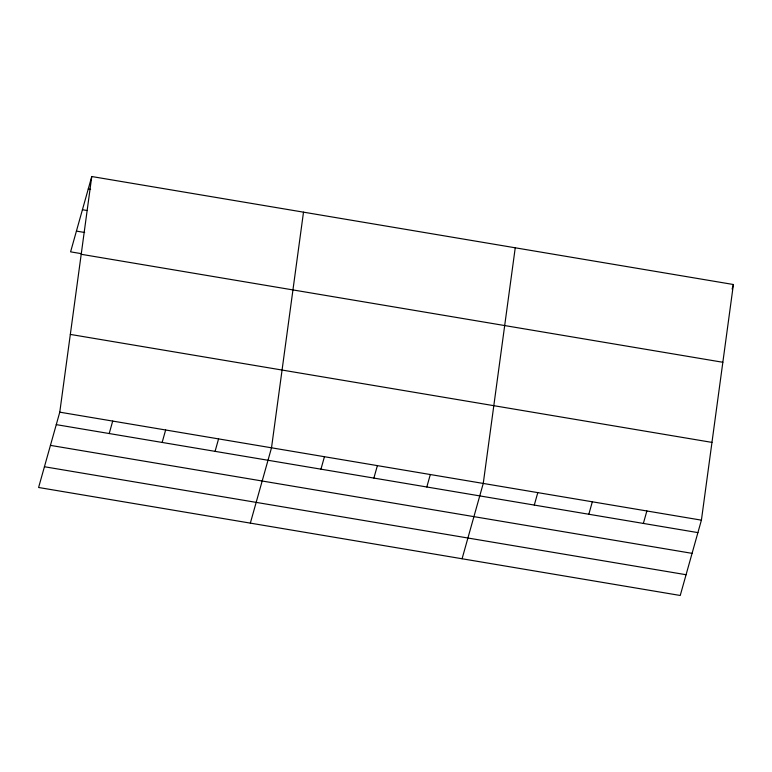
<?xml version="1.0" encoding="UTF-8"?>
<svg xmlns="http://www.w3.org/2000/svg" width="772" height="772" viewBox="0 0 772 772"><rect width="100%" height="100%" fill="white"/><g stroke="black" fill="none" stroke-linecap="round" stroke-linejoin="round"><path stroke-width="1.16" d="M59.772 412.171L91.762 176.527L733.4 284.511L701.41 520.154L680.238 595.473L38.6 487.489L59.772 412.171L701.41 520.154M303.502 212.165L271.512 447.799L250.34 523.126M515.242 247.793L483.253 483.436L462.081 558.754M91.762 176.527L70.59 251.846L81.176 253.631M109.209 433.536L112.702 421.078M162.139 442.443L165.642 429.985M215.079 451.35L218.572 438.892M320.949 469.173L324.443 456.715M373.88 478.08L377.383 465.622M426.82 486.987L430.313 474.529M534.292 505.071L537.794 492.613M588.824 514.258L592.327 501.79M643.365 523.435L646.868 510.977M732.126 289.046L733.4 284.511M88.259 188.986L90.614 189.381M82.43 209.733L87.139 210.524M76.418 231.108L84.659 232.488M81.205 254.287L722.843 362.271M70.329 334.411L711.967 442.395M56.269 424.629L697.907 532.612M50.441 445.376L692.079 553.35M44.429 466.742L686.067 574.725"/></g></svg>
